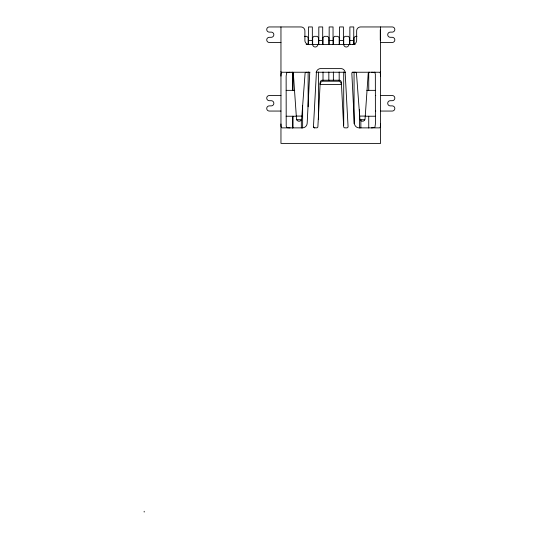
<?xml version="1.0" encoding="UTF-8"?>
<svg xmlns="http://www.w3.org/2000/svg" width="539" height="539" viewBox="0 0 539 539"><rect width="100%" height="100%" fill="white"/><g stroke="black" fill="none" stroke-linecap="round" stroke-linejoin="round"><path stroke-width="0.81" d="M313.476 126.584L316.42 72.179A4.332 4.332 0 0 1 320.139 68.615L341.416 68.615A4.332 4.332 0 0 1 345.135 72.179L348.073 126.739A1.287 1.287 0 0 1 346.793 127.878L344.616 127.831A1.294 1.294 0 0 1 343.653 126.584L341.355 82.332A2.446 2.183 0 0 0 339.543 80.223L322.012 80.223A2.446 2.183 0 0 0 320.2 82.332L317.895 126.584A1.294 1.294 0 0 1 316.939 127.831L314.264 127.777L313.476 126.584L313.732 127.366M380.595 71.546L380.285 72.206M374.423 72.239L374.464 72.233A3.908 0.512 0 0 0 374.901 72.152M306.455 72.239L306.28 72.246A1.395 1.395 0 0 0 305.067 73.533L301.665 118.762C301.806 122.09 296.356 122.09 296.49 118.762L293.351 73.533A1.388 1.388 0 0 0 292.138 72.246L291.963 72.239M369.592 72.239L369.417 72.246A1.388 1.388 0 0 0 368.204 73.533L365.065 118.762C365.199 122.09 359.749 122.09 359.884 118.762L356.488 73.533A1.395 1.395 0 0 0 355.268 72.246L355.093 72.239M290.016 72.239L286.654 72.758L286.135 76.12L286.202 125.931L286.654 127.352L287.274 127.689L290.016 127.878M371.533 127.878L374.895 127.352L375.413 123.99L375.346 74.18L374.895 72.758L374.282 72.421L371.533 72.239M304.414 36.329L306.839 36.329L308.133 37.622L308.133 44.441M356.98 36.329L355.363 36.329L354.069 37.622L354.069 44.441M308.456 40.56L312.337 40.56M318.805 40.56L322.693 40.56M329.161 40.56L333.041 40.56M339.509 40.56L343.39 40.56M349.865 40.56L353.746 40.56M280.96 42.48L269.318 42.48A2.587 2.587 0 0 1 266.731 39.886A2.587 2.587 0 0 1 269.318 37.299L271.258 37.299A2.587 2.587 0 0 0 273.846 34.712A2.587 2.587 0 0 0 271.258 32.124L269.318 32.124A2.587 2.587 0 0 1 266.731 29.537A2.587 2.587 0 0 1 269.318 26.95L301.018 26.95A3.881 3.881 0 0 1 304.899 30.831L304.899 40.533A3.881 3.881 0 0 0 308.78 44.42M380.595 42.48L392.237 42.48A2.587 2.587 0 0 0 394.824 39.886A2.587 2.587 0 0 0 392.237 37.299L390.297 37.299A2.587 2.587 0 0 1 387.709 34.712A2.587 2.587 0 0 1 390.297 32.124L392.237 32.124A2.587 2.587 0 0 0 394.824 29.537A2.587 2.587 0 0 0 392.237 26.95L360.537 26.95A3.881 3.881 0 0 0 356.656 30.831L356.656 40.533A3.881 3.881 0 0 1 352.776 44.42M306.145 44.441L355.221 44.441M310.073 72.239L281.904 72.239L281.109 73.371A3.867 0.505 90 0 0 280.96 76.12M315.962 72.239L345.398 72.239M352.129 72.239L379.645 72.239L380.44 73.371A3.867 0.505 90 0 1 380.595 76.12M286.148 90.35L294.739 90.35M366.81 90.35L375.407 90.35M280.96 95.524L269.318 95.524A2.587 2.587 0 0 0 266.731 98.111A2.587 2.587 0 0 0 269.318 100.705L271.258 100.705A2.587 2.587 0 0 1 273.846 103.293A2.587 2.587 0 0 1 271.258 105.88L269.318 105.88A2.587 2.587 0 0 0 266.731 108.467A2.587 2.587 0 0 0 269.318 111.054L280.96 111.054M375.413 95.524L375.771 95.524M380.595 95.524L392.237 95.524A2.587 2.587 0 0 1 394.824 98.111A2.587 2.587 0 0 1 392.237 100.705L390.297 100.705A2.587 2.587 0 0 0 387.709 103.293A2.587 2.587 0 0 0 390.297 105.88L392.237 105.88A2.587 2.587 0 0 1 394.824 108.467A2.587 2.587 0 0 1 392.237 111.054L380.595 111.054M375.413 111.054L375.771 111.054M296.309 116.08L301.867 116.08M359.681 116.08L365.247 116.08M286.148 116.229L296.679 116.229M365.375 116.229L375.407 116.229M296.699 119.712L301.463 119.712M360.092 119.712L364.856 119.712M281.048 72.058L280.96 71.546M380.595 26.95L380.595 143.401L280.96 143.401L280.96 26.95M380.271 29.807L380.271 40.162M368.73 72.239L368.75 90.35M368.73 116.229L368.75 127.992M360.861 119.651L360.861 127.965M359.567 109.666L359.567 127.965M354.069 72.004L354.069 123.748M353.746 44.441L353.746 26.95L349.865 26.95L349.865 44.441M349.541 44.441L349.541 37.622L348.241 36.329L345.007 36.329L343.714 37.622L343.714 44.441M343.714 72.004L343.714 125.284M343.39 44.441L343.39 26.95L339.509 26.95L339.509 44.441M339.186 44.441L339.186 37.622L337.892 36.329L334.658 36.329L333.365 37.622L333.365 44.441M339.186 72.004L339.186 80.655M333.365 72.004L333.365 80.655M333.041 44.441L333.041 26.95L329.161 26.95L329.161 44.441M328.837 44.441L328.837 37.622L327.544 36.329L324.31 36.329L323.016 37.622L323.016 44.441M328.837 72.004L328.837 80.655M323.016 72.004L323.016 80.655M322.693 44.441L322.693 26.95L318.805 26.95L318.805 44.441M318.482 44.441L318.482 37.622L317.188 36.329L313.954 36.329L312.66 37.622L312.66 44.441M318.482 72.004L318.482 119.496M312.337 44.441L312.337 26.95L308.456 26.95L308.456 44.441M308.133 72.004L308.133 106.762M302.635 105.509L302.635 127.965M301.341 119.651L301.341 127.965M144.176 511.275L144.176 512.05M353.079 72.239A1.233 1.233 0 0 0 351.846 73.533L354.379 123.31A4.811 4.811 0 0 0 358.981 127.878L379.645 127.878L380.44 126.739A3.867 0.505 90 0 0 380.595 123.99M317.835 44.42A2.587 2.587 0 0 1 315.248 47.008A2.587 2.587 0 0 1 312.66 44.42M348.888 44.42A2.587 2.587 0 0 1 346.301 47.008A2.587 2.587 0 0 1 343.714 44.42M314.756 127.878A1.287 1.287 0 0 1 313.482 126.739M308.476 72.239A1.233 1.233 0 0 1 309.703 73.533L307.169 123.31A4.811 4.811 0 0 1 302.568 127.878L281.904 127.878L281.109 126.739A3.867 0.505 90 0 1 280.96 123.99M320.179 83.673L320.085 84.535L341.47 84.535L340.709 82.177L339.078 81.214L322.47 81.214L320.84 82.177L320.179 83.673M292.825 90.35L292.825 72.239L292.798 90.35M292.825 127.992L292.825 116.229L292.798 127.992"/></g></svg>
